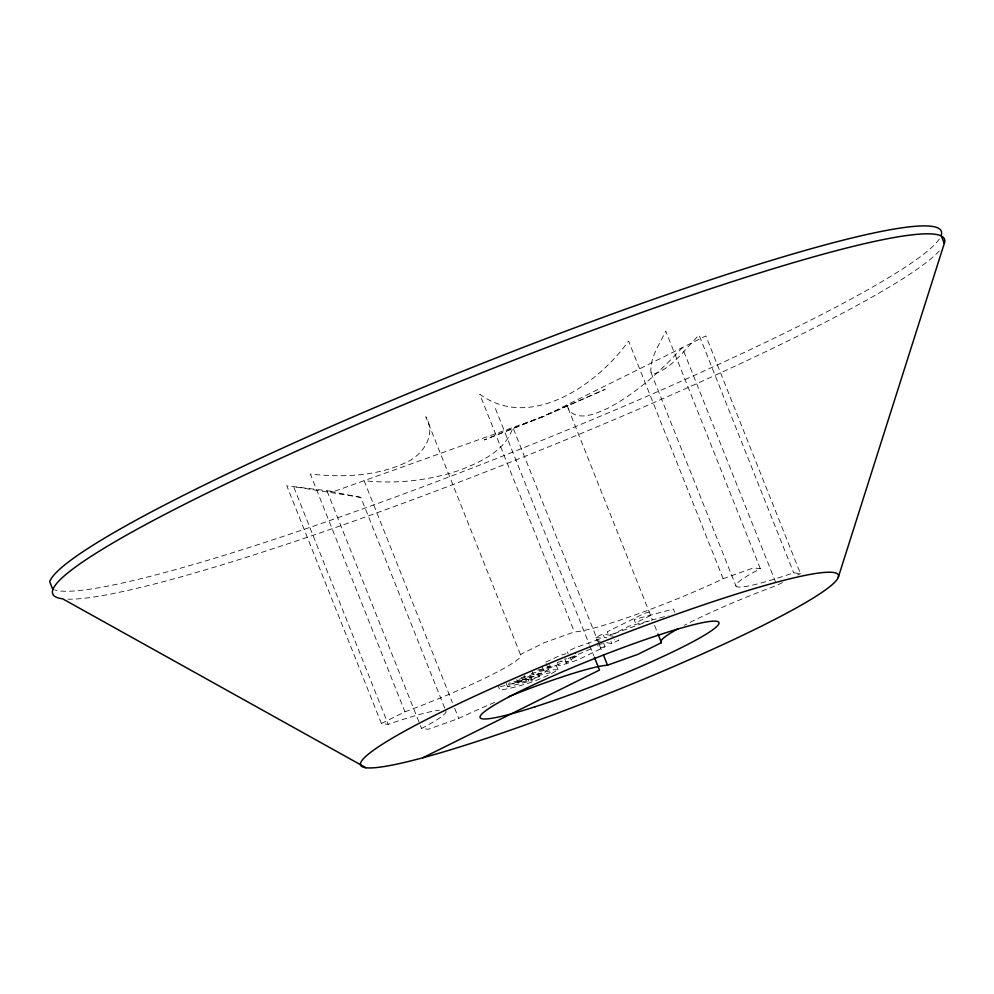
<?xml version="1.0" encoding="UTF-8"?>
<svg xmlns="http://www.w3.org/2000/svg" width="994" height="994" viewBox="0 0 994 994"><rect width="100%" height="100%" fill="white"/><g stroke="black" fill="none" stroke-linecap="round" stroke-linejoin="round"><path stroke-width="0.75" stroke-dasharray="4.97 3.73" d="M568.133 658.339L570.221 657.742L571.587 661.147L566.108 662.302L576.756 656.214L575.402 652.809M530.833 677.262L532.188 680.666L507.599 686.779L515.811 682.393L540.587 673.758L548.787 669.372L529.417 673.895M521.142 677.659L538.164 673.149L539.518 676.554L532.2 679.498L518.16 683.002L516.793 679.598M537.717 670.105L554.938 665.918L556.454 665.893L558.143 669.72C540.612 680.418 520.098 686.643 499.957 690.246L498.292 686.419M546.104 663.495L547.47 666.899L548.961 665.856M603.681 643.28L605.035 646.684L577.514 660.053L560.107 665.62L558.628 665.582L557.274 662.166M590.883 648.945L570.221 657.742M381.398 723.508L404.956 711.803A103.724 10.126 -21.7 0 0 520.421 654.499L543.991 642.795L574.358 631.936A103.724 10.126 -21.7 0 0 723.16 578.732L753.527 567.872L760.323 568.705A103.724 10.126 -21.7 0 0 793.659 572.805L800.468 573.65L705.864 335.922L543.271 416.635L484.264 439.92L546.439 414.858L605.147 389.362L543.271 416.635L333.736 491.558L286.794 485.78L381.398 723.508L388.194 724.34A103.724 10.126 -21.7 0 1 439.398 710.201M600.239 641.229L597.232 640.832L595.866 637.415L602.936 633.911L609.682 635.278L649.43 620.877M650.759 615.398L635.477 622.977L634.122 619.573L673.36 608.999L674.715 612.403M606.601 642.671L611.832 643.615L618.902 640.111L614.615 639.639M782.44 582.583L776.898 585.342A103.724 10.126 -21.7 0 0 684.394 625.276M797.697 575.017L800.468 573.65M545.93 662.029L560.367 655.294L565.884 653.803M494.826 702.348A103.724 10.126 -21.7 0 0 458.706 718.426L428.339 729.285L421.531 728.44L420.387 725.558M539.083 670.627L547.57 668.751L561.871 663.048L560.964 660.774M529.33 677.709L550.142 672.776L548.787 669.372M526.994 678.455L508.493 683.288M649.393 611.993L644.361 613.36L607.272 631.762L608.626 635.166L613.671 633.812L628.867 626.257L668.105 615.684M598.835 644.584L602.463 643.603M605.035 646.684L598.984 648.324L597.63 644.907M576.756 656.214L571.836 657.543L570.481 654.139M518.905 679.275L530.846 676.094L532.2 679.498M500.081 686.829L528 679.3L529.355 682.704M565.3 658.947L566.431 658.761M539.518 676.554L525.354 680.132L524 676.728M557.746 662.302L565.288 660.525L566.655 663.93M444.703 708.126L360.847 497.398L293.603 486.625L388.194 724.34M610.403 635.924L613.261 636.235M595.866 637.415L601.892 638.223L574.321 648.125L567.251 651.629L568.158 653.903M606.999 637.862L604.29 637.316L602.936 633.911M360.847 497.398L326.927 490.725L419.816 724.117M547.47 666.899L550.278 666.676L548.924 663.259M760.323 568.705L665.731 330.99C659.904 344.148 649.579 357.529 651.008 372.551L653.369 374.179C672.876 368.128 685.003 348.819 699.068 335.09L793.659 572.805M558.143 669.72L553.583 669.77L533.691 675.137L532.337 671.72M775.755 582.459L682.294 347.627C660.563 371.296 636.297 393.375 607.632 408.372C596.226 413.305 579.664 421.444 569.202 410.621L566.828 404.931L652.263 619.597M651.008 372.551L736.007 586.149M723.16 578.732L628.556 341.004C598.276 384.019 530.647 431.533 479.754 394.22L574.358 631.936M654.549 625.363L657.419 632.569M610.937 641.341L611.832 643.615M598.897 643.603L512.904 427.495C505.71 450.568 481.27 461.713 460.495 469.913C429.669 480.512 396.507 484.215 364.102 480.698L452.394 702.572M599.469 645.044L602.339 652.238M495.422 408.571L589.193 644.211M589.765 645.64L593.766 655.705M564.741 658.885L566.108 662.302M542.202 666.552L543.556 669.956M520.421 654.499L425.83 416.772C437.025 435.111 422.363 455.935 404.806 463.055C375.421 476.536 342.023 477.418 310.364 474.088L404.956 711.803M524.173 675.485L525.528 678.902M506.244 683.375L507.599 686.779M454.693 708.337L458.706 718.426M445.846 710.996A103.724 10.126 -21.7 0 1 421.531 728.44M939.305 250.91A479.878 46.83 -21.7 0 1 522.732 457.277A479.878 46.83 -21.7 0 1 67.965 599.171M939.33 238.97A479.878 46.83 -21.7 0 1 507.847 454.034A479.878 46.83 -21.7 0 1 54.72 589.914M521.067 681.536L518.57 682.53L517.215 679.126L521.067 681.536"/><path stroke-width="1.49" d="M838.265 577.352A257.086 25.086 -21.7 0 0 489.756 689.289A257.086 25.086 -21.7 0 0 470.423 743.574A257.086 25.086 -21.7 0 0 838.265 577.352L944.3 243.431L941.144 235.503A479.878 46.83 -21.7 0 0 516.259 350.074A479.878 46.83 -21.7 0 0 49.7 581.652L52.856 589.566M422.748 757.788L599.481 670.068L594.337 657.133M678.094 628.68A103.724 10.126 -21.7 0 0 661.432 642.658L637.875 654.35L607.496 665.21A103.724 10.126 -21.7 0 0 508.443 696.757M365.954 767.741L62.647 598.81A479.878 46.83 -21.7 0 1 461.054 381.087A479.878 46.83 -21.7 0 1 944.3 243.431M657.991 634.01L661.432 642.658M603.482 655.121L607.496 665.21M534.958 706.821A128.537 12.549 -21.7 0 0 718.873 623.71A128.537 12.549 -21.7 0 0 544.625 679.672A128.537 12.549 -21.7 0 0 534.958 706.821"/></g></svg>
